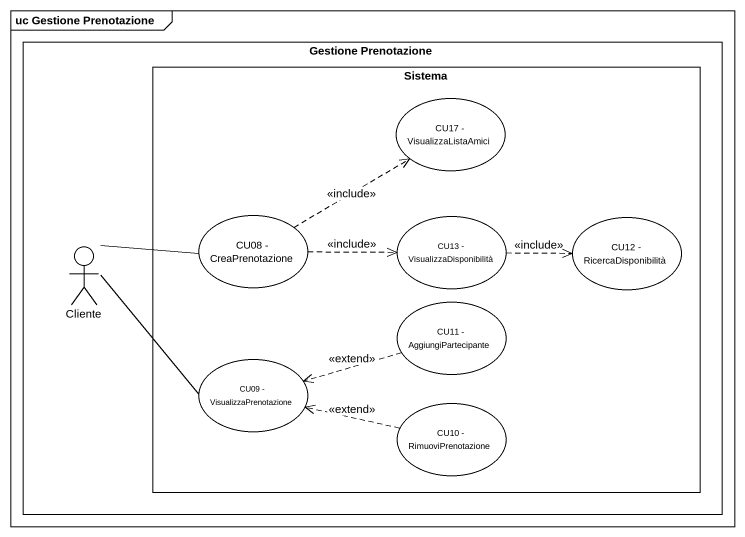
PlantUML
@startuml
mainframe uc Gestione Prenotazione
rectangle "Gestione Prenotazione" as Gestione_Prenotazione {
  rectangle Sistema {
    usecase "CU17 - VisualizzaListaAmici" as CU17_VisualizzaListaAmici
    usecase "CU08 - CreaPrenotazione" as CU08_CreaPrenotazione
    usecase "CU13 - VisualizzaDisponibilità" as CU13_VisualizzaDisponibilità
    usecase "CU12 - RicercaDisponibilità" as CU12_RicercaDisponibilità
    usecase "CU11 - AggiungiPartecipante" as CU11_AggiungiPartecipante
    usecase "CU09 - VisualizzaPrenotazione" as CU09_VisualizzaPrenotazione
    usecase "CU10 - RimuoviPrenotazione" as CU10_RimuoviPrenotazione
  }
  actor Cliente
}
CU08_CreaPrenotazione .right.> CU17_VisualizzaListaAmici : <<include>>
CU08_CreaPrenotazione .right.> CU13_VisualizzaDisponibilità : <<include>>
CU13_VisualizzaDisponibilità .right.> CU12_RicercaDisponibilità : <<include>>
Cliente -right- CU08_CreaPrenotazione
Cliente -- CU09_VisualizzaPrenotazione
CU11_AggiungiPartecipante .left.> CU09_VisualizzaPrenotazione : <<extend>>
CU10_RimuoviPrenotazione .left.> CU09_VisualizzaPrenotazione : <<extend>>
@enduml
